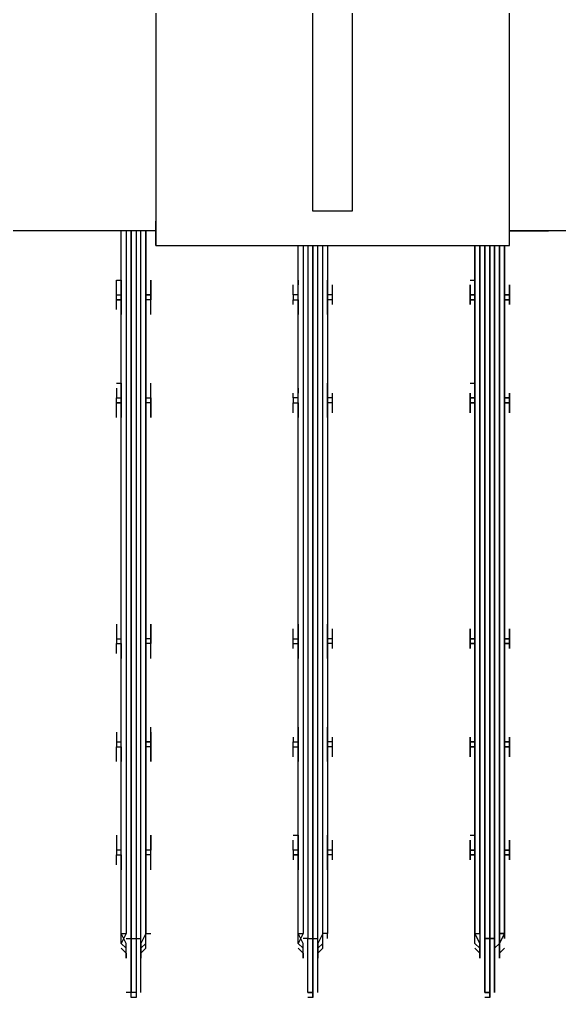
# Model space of a CAD drawing. Header units: metres. Extents: x 532315 to 532639, y 2674917 to 2675304.
# Drawn here: x 532484.8407 to 532484.9927, y 2675116.0895 to 2675116.3647 of the extents above; entities that cross this region are included whole.
import ezdxf

# ---------------------------------------------------------------- set-up
doc = ezdxf.new("R2010")
doc.units = ezdxf.units.M
doc.header["$MEASUREMENT"] = 0
doc.layers.add('IDT', color=7, linetype='Continuous')

# ---------------------------------------------------------------- blocks, each defined once
blk = doc.blocks.new('IDT')
at = {"layer": 'IDT', "color": 0, "lineweight": 25}
for p, q in [((14.3448, 14.15276), (14.3448, 14.16797)), ((14.3448, 14.16797), (14.3448, 14.15276)), ((14.34618, 14.16936), (14.34618, 14.15276)), ((14.34618, 14.15276), (14.34618, 14.16936)), ((14.34618, 14.15276), (14.34618, 14.16936)), ((14.34618, 14.16936), (14.34618, 14.15276)), ((14.34618, 14.16936), (14.34756, 14.16936)), ((14.34756, 14.16797), (14.34618, 14.16797)), ((14.34618, 14.16797), (14.34756, 14.16797)), ((14.34756, 14.16797), (14.34618, 14.16797)), ((14.34618, 14.16797), (14.34756, 14.16797)), ((14.34756, 14.16797), (14.34756, 14.15276)), ((14.34756, 14.15276), (14.34756, 14.16797)), ((14.39459, 14.16797), (14.39459, 14.15276)), ((14.39597, 14.15276), (14.39597, 14.16936)), ((14.39597, 14.16936), (14.39597, 14.15276)), ((14.39597, 14.16936), (14.39736, 14.16936)), ((14.39736, 14.16797), (14.39597, 14.16797)), ((14.39597, 14.16797), (14.39736, 14.16797)), ((14.39736, 14.16797), (14.39736, 14.15276)), ((14.44438, 14.16797), (14.44438, 14.15276)), ((14.44577, 14.15276), (14.44577, 14.16936)), ((14.44577, 14.16936), (14.44715, 14.16936)), ((14.44577, 14.16797), (14.44715, 14.16797)), ((14.44715, 14.16936), (14.44715, 14.15276)), ((14.44715, 14.15276), (14.44715, 14.16797)), ((14.44715, 14.16797), (14.44853, 14.16797)), ((14.34341, 14.15691), (14.34203, 14.15552)), ((14.34203, 14.15552), (14.34341, 14.15691)), ((14.34341, 14.15414), (14.34341, 14.15829)), ((14.34341, 14.15829), (14.34341, 14.15691)), ((14.34341, 14.15691), (14.34341, 14.15829)), ((14.34341, 14.15829), (14.34341, 14.15414)), ((14.34895, 14.15414), (14.34895, 14.15829)), ((14.34895, 14.15829), (14.34895, 14.15691)), ((14.34895, 14.15691), (14.34895, 14.15829)), ((14.34895, 14.15829), (14.34895, 14.15414)), ((14.34895, 14.15691), (14.35033, 14.15552)), ((14.35033, 14.15552), (14.34895, 14.15691)), ((14.39459, 14.15691), (14.39321, 14.15552)), ((14.39459, 14.15414), (14.39459, 14.15829)), ((14.39459, 14.15829), (14.39459, 14.15691)), ((14.39874, 14.15691), (14.39874, 14.15829)), ((14.39874, 14.15829), (14.39874, 14.15414)), ((14.40012, 14.15552), (14.39874, 14.15691)), ((14.44438, 14.15691), (14.443, 14.15552)), ((14.44438, 14.15414), (14.44438, 14.15829)), ((14.44438, 14.15829), (14.44438, 14.15691)), ((14.44853, 14.15691), (14.44853, 14.15829)), ((14.44853, 14.15829), (14.44853, 14.15414)), ((14.44992, 14.15552), (14.44853, 14.15691)), ((14.34203, 14.15137), (14.34341, 14.15414)), ((14.34341, 14.15414), (14.34203, 14.15137)), ((14.34341, 14.15137), (14.34341, 14.15552)), ((14.34341, 14.15552), (14.34341, 14.15137)), ((14.34341, 14.15414), (14.3448, 14.15552)), ((14.3448, 14.15552), (14.34341, 14.15414)), ((14.34341, 14.15276), (14.34341, 14.15414)), ((14.34341, 14.15414), (14.34341, 14.15276)), ((14.34895, 14.15137), (14.34895, 14.15552)), ((14.34895, 14.15552), (14.35033, 14.15414)), ((14.34895, 14.15137), (14.34895, 14.15552)), ((14.34895, 14.15552), (14.35033, 14.15414)), ((14.35033, 14.15137), (14.34895, 14.15414)), ((14.34895, 14.15414), (14.35033, 14.15137)), ((14.35033, 14.15414), (14.35033, 14.15276)), ((14.35033, 14.15414), (14.35033, 14.15276)), ((14.39321, 14.15552), (14.39321, 14.15137)), ((14.39459, 14.15552), (14.39321, 14.15414)), ((14.39321, 14.15137), (14.39459, 14.15414)), ((14.39321, 14.15414), (14.39321, 14.15276)), ((14.40012, 14.15414), (14.39874, 14.15552)), ((14.39874, 14.15552), (14.40012, 14.15414)), ((14.39874, 14.15414), (14.40012, 14.15137)), ((14.39874, 14.15137), (14.40012, 14.15414)), ((14.40012, 14.15414), (14.40012, 14.15276)), ((14.44438, 14.15552), (14.443, 14.15414)), ((14.443, 14.15552), (14.443, 14.15137)), ((14.443, 14.15414), (14.443, 14.15276)), ((14.443, 14.15137), (14.44438, 14.15414)), ((14.44992, 14.15414), (14.44853, 14.15552)), ((14.44853, 14.15552), (14.44992, 14.15414)), ((14.44853, 14.15414), (14.44992, 14.15137)), ((14.44853, 14.15137), (14.44992, 14.15414)), ((14.44992, 14.15414), (14.44992, 14.15276)), ((14.34203, 14.15137), (14.34203, 14.15276)), ((14.34203, 14.15276), (14.34203, 14.15137)), ((14.34203, 14.15137), (14.34341, 14.15137)), ((14.34341, 14.15137), (14.34203, 14.15137)), ((14.34203, 14.15137), (14.34203, 13.95773)), ((14.34203, 13.95773), (14.34203, 14.15137)), ((14.34341, 14.15137), (14.34341, 13.95773)), ((14.34341, 13.95773), (14.34341, 14.15137)), ((14.3448, 14.15276), (14.34618, 14.15276)), ((14.34618, 14.15276), (14.3448, 14.15276)), ((14.3448, 14.15276), (14.3448, 13.95773)), ((14.3448, 13.95773), (14.3448, 14.15276)), ((14.34756, 14.15276), (14.34618, 14.15276)), ((14.34618, 14.15276), (14.34756, 14.15276)), ((14.34756, 14.15276), (14.34618, 14.15276)), ((14.34618, 14.15276), (14.34756, 14.15276)), ((14.34618, 13.95773), (14.34618, 14.15276)), ((14.34618, 14.15276), (14.34618, 13.95773)), ((14.34618, 13.95773), (14.34618, 14.15276)), ((14.34618, 14.15276), (14.34618, 13.95773)), ((14.34756, 14.15276), (14.34756, 13.95773)), ((14.34756, 13.95773), (14.34756, 14.15276)), ((14.35033, 14.15137), (14.34895, 14.15137)), ((14.35033, 14.15137), (14.34895, 14.15137)), ((14.34895, 14.15137), (14.34895, 13.95773)), ((14.34895, 13.95773), (14.34895, 14.15137)), ((14.35033, 14.15276), (14.35033, 14.15137)), ((14.35033, 14.15276), (14.35033, 14.15137)), ((14.35033, 13.95773), (14.35033, 14.15137)), ((14.35033, 14.15137), (14.35033, 13.95773)), ((14.39182, 14.15276), (14.39182, 14.15137)), ((14.39182, 13.95773), (14.39182, 14.15137)), ((14.39182, 14.15137), (14.39321, 14.15137)), ((14.39321, 14.15137), (14.39321, 13.95773)), ((14.39597, 14.15276), (14.39459, 14.15276)), ((14.39459, 14.15276), (14.39459, 13.95773)), ((14.39736, 14.15276), (14.39597, 14.15276)), ((14.39597, 13.95773), (14.39597, 14.15276)), ((14.39597, 14.15276), (14.39597, 13.95773)), ((14.39736, 13.95773), (14.39736, 14.15276)), ((14.39736, 14.15276), (14.39874, 14.15276)), ((14.40012, 14.15137), (14.39874, 14.15137)), ((14.39874, 13.95773), (14.39874, 14.15137)), ((14.40012, 14.15276), (14.40012, 14.15137)), ((14.40012, 14.15137), (14.40012, 13.95773)), ((14.443, 14.15137), (14.44162, 14.15137)), ((14.443, 14.15276), (14.443, 14.15137)), ((14.443, 14.15137), (14.443, 13.95358)), ((14.443, 13.95358), (14.443, 14.15137)), ((14.44577, 14.15276), (14.44438, 14.15276)), ((14.44438, 14.15276), (14.44438, 13.95358)), ((14.44715, 14.15276), (14.44577, 14.15276)), ((14.44577, 13.95358), (14.44577, 14.15276)), ((14.44853, 14.15276), (14.44715, 14.15276)), ((14.44715, 14.15276), (14.44715, 13.95358)), ((14.44715, 13.95358), (14.44715, 14.15276)), ((14.44992, 14.15137), (14.44853, 14.15137)), ((14.44853, 13.95358), (14.44853, 14.15137)), ((14.44992, 14.15276), (14.44992, 14.15137)), ((14.44992, 14.15137), (14.44992, 13.95358)), ((14.34203, 14.12924), (14.34203, 14.13339)), ((14.34203, 14.13339), (14.34203, 14.12924)), ((14.34203, 14.13063), (14.34203, 14.13201)), ((14.34203, 14.13201), (14.34203, 14.13063)), ((14.35033, 14.12924), (14.35033, 14.13339)), ((14.35033, 14.13339), (14.35033, 14.12924)), ((14.35033, 14.13201), (14.35033, 14.13063)), ((14.35033, 14.13063), (14.35033, 14.13201)), ((14.39182, 14.13339), (14.39182, 14.12924)), ((14.39182, 14.13201), (14.39182, 14.13063)), ((14.40012, 14.12924), (14.40012, 14.13339)), ((14.40012, 14.13063), (14.40012, 14.13201)), ((14.44162, 14.13339), (14.44162, 14.12924)), ((14.44162, 14.13201), (14.44162, 14.13063)), ((14.44992, 14.12924), (14.44992, 14.13339)), ((14.4513, 14.13201), (14.4513, 14.13063)), ((14.34065, 14.12924), (14.34065, 14.13063)), ((14.34065, 14.13063), (14.34065, 14.12924)), ((14.34065, 14.12786), (14.34065, 14.12924)), ((14.34065, 14.12924), (14.34065, 14.12786)), ((14.34203, 14.12924), (14.34065, 14.12924)), ((14.34065, 14.12924), (14.34203, 14.12924)), ((14.34203, 14.12924), (14.34203, 14.12786)), ((14.34203, 14.12786), (14.34203, 14.12924)), ((14.35033, 14.12786), (14.35033, 14.12924)), ((14.35033, 14.12924), (14.35171, 14.12924)), ((14.35171, 14.12924), (14.35033, 14.12924)), ((14.35033, 14.12924), (14.35033, 14.12786)), ((14.35171, 14.12924), (14.35033, 14.12924)), ((14.35033, 14.12924), (14.35171, 14.12924)), ((14.35171, 14.12924), (14.35171, 14.13063)), ((14.35171, 14.13063), (14.35171, 14.12924)), ((14.35171, 14.12786), (14.35171, 14.12924)), ((14.35171, 14.12924), (14.35171, 14.12786)), ((14.39044, 14.13063), (14.39044, 14.12924)), ((14.39044, 14.12924), (14.39182, 14.12924)), ((14.39044, 14.12924), (14.39044, 14.12786)), ((14.39182, 14.12924), (14.39182, 14.12786)), ((14.40151, 14.12924), (14.40012, 14.12924)), ((14.40012, 14.12786), (14.40012, 14.12924)), ((14.40012, 14.12924), (14.40151, 14.12924)), ((14.40151, 14.12924), (14.40151, 14.13063)), ((14.40151, 14.12786), (14.40151, 14.12924)), ((14.44162, 14.13063), (14.44162, 14.12924)), ((14.44162, 14.12924), (14.443, 14.12924)), ((14.44162, 14.12924), (14.44162, 14.12786)), ((14.44162, 14.12924), (14.44162, 14.12786)), ((14.4513, 14.12924), (14.44992, 14.12924)), ((14.4513, 14.12924), (14.44992, 14.12924)), ((14.44992, 14.12924), (14.44992, 14.12786)), ((14.4513, 14.13063), (14.4513, 14.12924)), ((14.4513, 14.12786), (14.4513, 14.12924)), ((14.34065, 14.12509), (14.34065, 14.12786)), ((14.34065, 14.12786), (14.34065, 14.12509)), ((14.34203, 14.12786), (14.34065, 14.12786)), ((14.34065, 14.12786), (14.34203, 14.12786)), ((14.34203, 14.12371), (14.34203, 14.12786)), ((14.34203, 14.12786), (14.34203, 14.12371)), ((14.35033, 14.12371), (14.35033, 14.12786)), ((14.35033, 14.12786), (14.35171, 14.12786)), ((14.35171, 14.12786), (14.35033, 14.12786)), ((14.35033, 14.12786), (14.35033, 14.12371)), ((14.35171, 14.12786), (14.35171, 14.12509)), ((14.35171, 14.12509), (14.35171, 14.12786)), ((14.39044, 14.12786), (14.39182, 14.12786)), ((14.39044, 14.12786), (14.39044, 14.12509)), ((14.39182, 14.12786), (14.39182, 14.12371)), ((14.40012, 14.12786), (14.40151, 14.12786)), ((14.40012, 14.12371), (14.40012, 14.12786)), ((14.40151, 14.12786), (14.40151, 14.12509)), ((14.44162, 14.12786), (14.443, 14.12786)), ((14.44162, 14.12786), (14.44162, 14.12371)), ((14.44162, 14.12509), (14.44162, 14.12786)), ((14.44992, 14.12786), (14.4513, 14.12786)), ((14.44992, 14.12786), (14.44992, 14.12371)), ((14.4513, 14.12509), (14.4513, 14.12786)), ((14.34203, 14.12371), (14.34203, 14.12509)), ((14.34203, 14.12509), (14.34203, 14.12371)), ((14.35033, 14.12371), (14.35033, 14.12509)), ((14.35033, 14.12509), (14.35033, 14.12371)), ((14.35171, 14.12371), (14.35033, 14.12371)), ((14.39182, 14.12371), (14.39182, 14.12509)), ((14.40012, 14.12371), (14.40012, 14.12509)), ((14.40151, 14.12371), (14.40012, 14.12371)), ((14.44162, 14.12371), (14.44162, 14.12509)), ((14.4513, 14.12371), (14.4513, 14.12509)), ((14.34065, 14.09881), (14.34065, 14.10158)), ((14.34065, 14.10158), (14.34065, 14.09881)), ((14.34203, 14.09881), (14.34203, 14.10296)), ((14.34203, 14.10296), (14.34203, 14.10158)), ((14.34203, 14.10158), (14.34203, 14.10296)), ((14.34203, 14.10296), (14.34203, 14.09881)), ((14.35033, 14.09881), (14.35033, 14.10296)), ((14.35033, 14.10296), (14.35033, 14.10158)), ((14.35033, 14.10158), (14.35033, 14.10296)), ((14.35033, 14.10296), (14.35033, 14.09881)), ((14.35171, 14.09881), (14.35171, 14.10158)), ((14.35171, 14.10158), (14.35171, 14.09881)), ((14.39044, 14.10158), (14.39044, 14.09881)), ((14.39182, 14.10158), (14.39182, 14.10296)), ((14.39182, 14.10296), (14.39182, 14.09881)), ((14.40012, 14.09881), (14.40012, 14.10296)), ((14.40012, 14.10296), (14.40012, 14.10158)), ((14.40151, 14.10158), (14.40151, 14.09881)), ((14.44162, 14.10158), (14.44162, 14.10296)), ((14.44162, 14.10296), (14.44162, 14.09881)), ((14.44162, 14.09881), (14.44162, 14.10158)), ((14.44992, 14.09881), (14.44992, 14.10296)), ((14.4513, 14.10296), (14.4513, 14.10158)), ((14.4513, 14.10158), (14.4513, 14.09881)), ((14.34203, 14.09881), (14.34065, 14.09881)), ((14.34065, 14.09881), (14.34203, 14.09881)), ((14.34065, 14.09743), (14.34065, 14.09881)), ((14.34065, 14.09881), (14.34065, 14.09743)), ((14.34203, 14.09881), (14.34203, 14.09743)), ((14.34203, 14.09328), (14.34203, 14.09881)), ((14.35033, 14.09881), (14.35033, 14.09328)), ((14.35033, 14.09743), (14.35033, 14.09881)), ((14.35033, 14.09881), (14.35171, 14.09881)), ((14.35171, 14.09881), (14.35033, 14.09881)), ((14.35033, 14.09881), (14.35171, 14.09881)), ((14.35171, 14.09881), (14.35171, 14.09743)), ((14.35171, 14.09743), (14.35171, 14.09881)), ((14.39044, 14.09881), (14.39182, 14.09881)), ((14.39044, 14.09881), (14.39044, 14.09743)), ((14.39182, 14.09881), (14.39182, 14.09743)), ((14.40012, 14.09743), (14.40012, 14.09881)), ((14.40151, 14.09881), (14.40012, 14.09881)), ((14.40151, 14.09881), (14.40151, 14.09743)), ((14.44162, 14.09881), (14.44162, 14.09743)), ((14.44162, 14.09743), (14.44162, 14.09881)), ((14.44162, 14.09881), (14.443, 14.09881)), ((14.4513, 14.09881), (14.44992, 14.09881)), ((14.4513, 14.09881), (14.44992, 14.09881)), ((14.44992, 14.09881), (14.44992, 14.09328)), ((14.4513, 14.09743), (14.4513, 14.09881)), ((14.34203, 14.09743), (14.34065, 14.09743)), ((14.34065, 14.09743), (14.34203, 14.09743)), ((14.34065, 14.09605), (14.34065, 14.09743)), ((14.34065, 14.09743), (14.34065, 14.09605)), ((14.34203, 14.09743), (14.34203, 14.09328)), ((14.34203, 14.09467), (14.34203, 14.09605)), ((14.34203, 14.09605), (14.34203, 14.09467)), ((14.35033, 14.09328), (14.35033, 14.09743)), ((14.35171, 14.09743), (14.35033, 14.09743)), ((14.35033, 14.09743), (14.35171, 14.09743)), ((14.35033, 14.09605), (14.35033, 14.09467)), ((14.35033, 14.09467), (14.35033, 14.09605)), ((14.35171, 14.09743), (14.35171, 14.09605)), ((14.35171, 14.09605), (14.35171, 14.09743)), ((14.39044, 14.09743), (14.39182, 14.09743)), ((14.39044, 14.09743), (14.39044, 14.09605)), ((14.39182, 14.09743), (14.39182, 14.09328)), ((14.39182, 14.09605), (14.39182, 14.09467)), ((14.40012, 14.09328), (14.40012, 14.09743)), ((14.40151, 14.09743), (14.40012, 14.09743)), ((14.40012, 14.09467), (14.40012, 14.09605)), ((14.40151, 14.09605), (14.40151, 14.09743)), ((14.44162, 14.09743), (14.443, 14.09743)), ((14.443, 14.09743), (14.44162, 14.09743)), ((14.44162, 14.09605), (14.44162, 14.09743)), ((14.44162, 14.09743), (14.44162, 14.09328)), ((14.44162, 14.09467), (14.44162, 14.09605)), ((14.4513, 14.09743), (14.44992, 14.09743)), ((14.4513, 14.09605), (14.4513, 14.09743)), ((14.4513, 14.09467), (14.4513, 14.09605)), ((14.34203, 14.06977), (14.34203, 14.07392)), ((14.34203, 14.07392), (14.34203, 14.06977)), ((14.35033, 14.07392), (14.35033, 14.06977)), ((14.35033, 14.06977), (14.35033, 14.07392)), ((14.39182, 14.07392), (14.39182, 14.06977)), ((14.40012, 14.06977), (14.40012, 14.07392)), ((14.44162, 14.07392), (14.44162, 14.06977)), ((14.44992, 14.06977), (14.44992, 14.07392)), ((14.34065, 14.06977), (14.34065, 14.07115)), ((14.34065, 14.07115), (14.34065, 14.06977)), ((14.34203, 14.07115), (14.34203, 14.07253)), ((14.34203, 14.07253), (14.34203, 14.07115)), ((14.35033, 14.07253), (14.35033, 14.07115)), ((14.35033, 14.07115), (14.35033, 14.07253)), ((14.35171, 14.06977), (14.35171, 14.07115)), ((14.35171, 14.07115), (14.35171, 14.06977)), ((14.39044, 14.07115), (14.39044, 14.06977)), ((14.39182, 14.07253), (14.39182, 14.07115)), ((14.40012, 14.07115), (14.40012, 14.07253)), ((14.40151, 14.07115), (14.40151, 14.06977)), ((14.44162, 14.07253), (14.44162, 14.07115)), ((14.44162, 14.07115), (14.44162, 14.06977)), ((14.4513, 14.07253), (14.4513, 14.07115)), ((14.4513, 14.07115), (14.4513, 14.06977)), ((14.34065, 14.06839), (14.34065, 14.06977)), ((14.34065, 14.06977), (14.34065, 14.06839)), ((14.34203, 14.06977), (14.34065, 14.06977)), ((14.34065, 14.06977), (14.34203, 14.06977)), ((14.34065, 14.06562), (14.34065, 14.06839)), ((14.34065, 14.06839), (14.34065, 14.06562)), ((14.34203, 14.06839), (14.34065, 14.06839)), ((14.34065, 14.06839), (14.34203, 14.06839)), ((14.34203, 14.06977), (14.34203, 14.06839)), ((14.34203, 14.06424), (14.34203, 14.06977)), ((14.34203, 14.06839), (14.34203, 14.06424)), ((14.35033, 14.06977), (14.35171, 14.06977)), ((14.35033, 14.06839), (14.35033, 14.06977)), ((14.35033, 14.06977), (14.35033, 14.06839)), ((14.35171, 14.06977), (14.35033, 14.06977)), ((14.35033, 14.06977), (14.35171, 14.06977)), ((14.35171, 14.06839), (14.35033, 14.06839)), ((14.35033, 14.06839), (14.35033, 14.06424)), ((14.35033, 14.06424), (14.35033, 14.06839)), ((14.35033, 14.06839), (14.35171, 14.06839)), ((14.35171, 14.06977), (14.35171, 14.06839)), ((14.35171, 14.06839), (14.35171, 14.06977)), ((14.35171, 14.06839), (14.35171, 14.06562)), ((14.35171, 14.06562), (14.35171, 14.06839)), ((14.39044, 14.06977), (14.39182, 14.06977)), ((14.39044, 14.06977), (14.39044, 14.06839)), ((14.39044, 14.06839), (14.39182, 14.06839)), ((14.39044, 14.06839), (14.39044, 14.06562)), ((14.39182, 14.06977), (14.39182, 14.06839)), ((14.39182, 14.06839), (14.39182, 14.06424)), ((14.40012, 14.06839), (14.40012, 14.06977)), ((14.40151, 14.06977), (14.40012, 14.06977)), ((14.40012, 14.06424), (14.40012, 14.06839)), ((14.40151, 14.06839), (14.40012, 14.06839)), ((14.40151, 14.06977), (14.40151, 14.06839)), ((14.40151, 14.06839), (14.40151, 14.06562)), ((14.44162, 14.06977), (14.443, 14.06977)), ((14.44162, 14.06977), (14.44162, 14.06839)), ((14.44162, 14.06562), (14.44162, 14.06977)), ((14.44162, 14.06839), (14.443, 14.06839)), ((14.44162, 14.06839), (14.44162, 14.06424)), ((14.4513, 14.06977), (14.44992, 14.06977)), ((14.4513, 14.06977), (14.44992, 14.06977)), ((14.44992, 14.06977), (14.44992, 14.06839)), ((14.44992, 14.06839), (14.44992, 14.06424)), ((14.4513, 14.06839), (14.44992, 14.06839)), ((14.4513, 14.06839), (14.4513, 14.06977)), ((14.4513, 14.06562), (14.4513, 14.06839)), ((14.34203, 14.06424), (14.34203, 14.06562)), ((14.34203, 14.06562), (14.34203, 14.06424)), ((14.35033, 14.06424), (14.35033, 14.06562)), ((14.35033, 14.06562), (14.35033, 14.06424)), ((14.39182, 14.06424), (14.39182, 14.06562)), ((14.40012, 14.06562), (14.40012, 14.06424)), ((14.44162, 14.06424), (14.44162, 14.06562)), ((14.4513, 14.06424), (14.4513, 14.06562)), ((14.34065, 14.00199), (14.34065, 14.00476)), ((14.34065, 14.00476), (14.34065, 14.00199)), ((14.34203, 14.00199), (14.34203, 14.00614)), ((14.34203, 14.00614), (14.34203, 14.00476)), ((14.34203, 14.00476), (14.34203, 14.00614)), ((14.34203, 14.00614), (14.34203, 14.00199)), ((14.35033, 14.00614), (14.35033, 14.00199)), ((14.35033, 14.00199), (14.35033, 14.00614)), ((14.35033, 14.00614), (14.35033, 14.00476)), ((14.35033, 14.00476), (14.35033, 14.00614)), ((14.35171, 14.00199), (14.35171, 14.00476)), ((14.35171, 14.00476), (14.35171, 14.00199)), ((14.39044, 14.00476), (14.39044, 14.00199)), ((14.39182, 14.00476), (14.39182, 14.00614)), ((14.39182, 14.00614), (14.39182, 14.00199)), ((14.40012, 14.00199), (14.40012, 14.00614)), ((14.40012, 14.00614), (14.40012, 14.00476)), ((14.40151, 14.00476), (14.40151, 14.00199)), ((14.44162, 14.00476), (14.44162, 14.00614)), ((14.44162, 14.00614), (14.44162, 14.00199)), ((14.44162, 14.00199), (14.44162, 14.00476)), ((14.44992, 14.00199), (14.44992, 14.00614)), ((14.4513, 14.00614), (14.4513, 14.00476)), ((14.4513, 14.00476), (14.4513, 14.00199)), ((14.34203, 14.00199), (14.34065, 14.00199)), ((14.34065, 14.00199), (14.34203, 14.00199)), ((14.34065, 14.00061), (14.34065, 14.00199)), ((14.34065, 14.00199), (14.34065, 14.00061)), ((14.34203, 14.00199), (14.34203, 13.99646)), ((14.34203, 13.99646), (14.34203, 14.00199)), ((14.35033, 14.00199), (14.35171, 14.00199)), ((14.35171, 14.00199), (14.35033, 14.00199)), ((14.35033, 14.00061), (14.35033, 14.00199)), ((14.35033, 14.00199), (14.35171, 14.00199)), ((14.35033, 14.00199), (14.35033, 14.00061)), ((14.35171, 14.00199), (14.35171, 14.00061)), ((14.35171, 14.00061), (14.35171, 14.00199)), ((14.39044, 14.00199), (14.39182, 14.00199)), ((14.39044, 14.00199), (14.39044, 14.00061)), ((14.39182, 14.00199), (14.39182, 14.00061)), ((14.40151, 14.00199), (14.40012, 14.00199)), ((14.40151, 14.00199), (14.40012, 14.00199)), ((14.40012, 14.00199), (14.40012, 14.00061)), ((14.40151, 14.00061), (14.40151, 14.00199)), ((14.44162, 14.00061), (14.44162, 14.00199)), ((14.44162, 14.00199), (14.443, 14.00199)), ((14.44162, 14.00199), (14.44162, 14.00061)), ((14.4513, 14.00199), (14.44992, 14.00199)), ((14.44992, 14.00061), (14.44992, 14.00199)), ((14.44992, 14.00199), (14.4513, 14.00199)), ((14.4513, 14.00199), (14.4513, 14.00061)), ((14.34203, 14.00061), (14.34065, 14.00061)), ((14.34065, 14.00061), (14.34203, 14.00061)), ((14.34065, 13.99923), (14.34065, 14.00061)), ((14.34065, 14.00061), (14.34065, 13.99923)), ((14.34203, 13.99784), (14.34203, 13.99923)), ((14.34203, 13.99923), (14.34203, 13.99784)), ((14.35033, 13.99646), (14.35033, 14.00061)), ((14.35171, 14.00061), (14.35033, 14.00061)), ((14.35033, 14.00061), (14.35033, 13.99646)), ((14.35033, 14.00061), (14.35171, 14.00061)), ((14.35033, 13.99923), (14.35033, 13.99784)), ((14.35033, 13.99784), (14.35033, 13.99923)), ((14.35171, 13.99923), (14.35171, 14.00061)), ((14.35171, 14.00061), (14.35171, 13.99923)), ((14.39044, 14.00061), (14.39182, 14.00061)), ((14.39044, 14.00061), (14.39044, 13.99923)), ((14.39182, 14.00061), (14.39182, 13.99646)), ((14.39182, 13.99923), (14.39182, 13.99784)), ((14.40012, 14.00061), (14.40151, 14.00061)), ((14.40012, 14.00061), (14.40012, 13.99646)), ((14.40012, 13.99784), (14.40012, 13.99923)), ((14.40151, 14.00061), (14.40151, 13.99923)), ((14.443, 14.00061), (14.44162, 14.00061)), ((14.44162, 14.00061), (14.44162, 13.99646)), ((14.44162, 14.00061), (14.44162, 13.99923)), ((14.44162, 13.99923), (14.44162, 13.99784)), ((14.44992, 13.99646), (14.44992, 14.00061)), ((14.4513, 14.00061), (14.44992, 14.00061)), ((14.4513, 13.99923), (14.4513, 14.00061)), ((14.4513, 13.99784), (14.4513, 13.99923)), ((14.35171, 13.99646), (14.35033, 13.99646)), ((14.4513, 13.99646), (14.44992, 13.99646)), ((14.34203, 13.97295), (14.34203, 13.9771)), ((14.34203, 13.9771), (14.34203, 13.97295)), ((14.35033, 13.97295), (14.35033, 13.9771)), ((14.35033, 13.9771), (14.35033, 13.97295)), ((14.39182, 13.9771), (14.39182, 13.97295)), ((14.40012, 13.97295), (14.40012, 13.9771)), ((14.44162, 13.9771), (14.44162, 13.97295)), ((14.44992, 13.97295), (14.44992, 13.9771)), ((14.34065, 13.97295), (14.34065, 13.97433)), ((14.34065, 13.97433), (14.34065, 13.97295)), ((14.34203, 13.97433), (14.34203, 13.97571)), ((14.34203, 13.97571), (14.34203, 13.97433)), ((14.35033, 13.97571), (14.35033, 13.97433)), ((14.35033, 13.97433), (14.35033, 13.97571)), ((14.35171, 13.97295), (14.35171, 13.97433)), ((14.35171, 13.97433), (14.35171, 13.97295)), ((14.39044, 13.97433), (14.39044, 13.97295)), ((14.39182, 13.97571), (14.39182, 13.97433)), ((14.40012, 13.97433), (14.40012, 13.97571)), ((14.40151, 13.97433), (14.40151, 13.97295)), ((14.44162, 13.97571), (14.44162, 13.97433)), ((14.44162, 13.97433), (14.44162, 13.97295)), ((14.4513, 13.97571), (14.4513, 13.97433)), ((14.4513, 13.97433), (14.4513, 13.97295)), ((14.34065, 13.97156), (14.34065, 13.97295)), ((14.34065, 13.97295), (14.34065, 13.97156)), ((14.34203, 13.97295), (14.34065, 13.97295)), ((14.34065, 13.97295), (14.34203, 13.97295)), ((14.34065, 13.9688), (14.34065, 13.97156)), ((14.34065, 13.97156), (14.34065, 13.9688)), ((14.34203, 13.97156), (14.34065, 13.97156)), ((14.34065, 13.97156), (14.34203, 13.97156)), ((14.34203, 13.97295), (14.34203, 13.97156)), ((14.34203, 13.97156), (14.34203, 13.97295)), ((14.34203, 13.96742), (14.34203, 13.97156)), ((14.34203, 13.97156), (14.34203, 13.96742)), ((14.35171, 13.97295), (14.35033, 13.97295)), ((14.35033, 13.97295), (14.35171, 13.97295)), ((14.35033, 13.97156), (14.35033, 13.97295)), ((14.35033, 13.97295), (14.35171, 13.97295)), ((14.35171, 13.97295), (14.35033, 13.97295)), ((14.35033, 13.97295), (14.35033, 13.96742)), ((14.35033, 13.96742), (14.35033, 13.97156)), ((14.35171, 13.97156), (14.35033, 13.97156)), ((14.35033, 13.97156), (14.35171, 13.97156)), ((14.35171, 13.97295), (14.35171, 13.97156)), ((14.35171, 13.97156), (14.35171, 13.97295)), ((14.35171, 13.9688), (14.35171, 13.97156)), ((14.35171, 13.97156), (14.35171, 13.9688)), ((14.39044, 13.97295), (14.39182, 13.97295)), ((14.39044, 13.97295), (14.39044, 13.97156)), ((14.39044, 13.97156), (14.39182, 13.97156)), ((14.39044, 13.97156), (14.39044, 13.9688)), ((14.39182, 13.97295), (14.39182, 13.97156)), ((14.39182, 13.97156), (14.39182, 13.96742)), ((14.40151, 13.97295), (14.40012, 13.97295)), ((14.40151, 13.97295), (14.40012, 13.97295)), ((14.40012, 13.97295), (14.40012, 13.97156)), ((14.40012, 13.97156), (14.40151, 13.97156)), ((14.40012, 13.97156), (14.40012, 13.96742)), ((14.40151, 13.97156), (14.40151, 13.97295)), ((14.40151, 13.97156), (14.40151, 13.9688)), ((14.44162, 13.97295), (14.443, 13.97295)), ((14.44162, 13.97295), (14.44162, 13.97156)), ((14.44162, 13.97156), (14.44162, 13.97295)), ((14.44162, 13.97156), (14.443, 13.97156)), ((14.443, 13.97156), (14.44162, 13.97156)), ((14.44162, 13.9688), (14.44162, 13.97156)), ((14.44162, 13.97156), (14.44162, 13.96742)), ((14.4513, 13.97295), (14.44992, 13.97295)), ((14.44992, 13.97156), (14.44992, 13.97295)), ((14.44992, 13.97295), (14.4513, 13.97295)), ((14.44992, 13.96742), (14.44992, 13.97156)), ((14.4513, 13.97156), (14.44992, 13.97156)), ((14.4513, 13.97295), (14.4513, 13.97156)), ((14.4513, 13.97156), (14.4513, 13.9688)), ((14.34203, 13.96742), (14.34203, 13.9688)), ((14.34203, 13.9688), (14.34203, 13.96742)), ((14.35033, 13.96742), (14.35033, 13.9688)), ((14.35033, 13.9688), (14.35033, 13.96742)), ((14.39182, 13.96742), (14.39182, 13.9688)), ((14.40012, 13.96742), (14.40012, 13.9688)), ((14.44162, 13.96742), (14.44162, 13.9688)), ((14.4513, 13.9688), (14.4513, 13.96742)), ((14.35171, 13.96742), (14.35033, 13.96742)), ((14.4513, 13.96742), (14.44992, 13.96742)), ((14.34065, 13.95773), (14.34065, 13.95082)), ((14.44023, 13.95773), (14.34065, 13.95773)), ((14.34065, 13.95773), (14.34065, 13.86091)), ((14.44023, 13.95773), (14.44023, 13.95082)), ((14.44023, 13.86091), (14.44023, 13.95773)), ((13.87591, 13.95358), (14.34065, 13.95358)), ((14.34065, 13.95358), (14.32958, 13.95358)), ((14.44023, 13.95358), (15.02116, 13.95358)), ((14.38491, 13.86921), (14.38491, 13.94805)), ((14.38491, 13.94805), (14.39597, 13.94805)), ((14.39597, 13.94805), (14.39597, 13.86921))]:
    blk.add_line(p, q, dxfattribs=at)

msp = doc.modelspace()

# ---------------------------------------------------------------- block references
at = {"layer": 'IDT', "color": 8, "rotation": 180}
msp.add_blockref('IDT', (532499.31928, 2675130.25885), dxfattribs=at)

doc.saveas('drawing.dxf')
